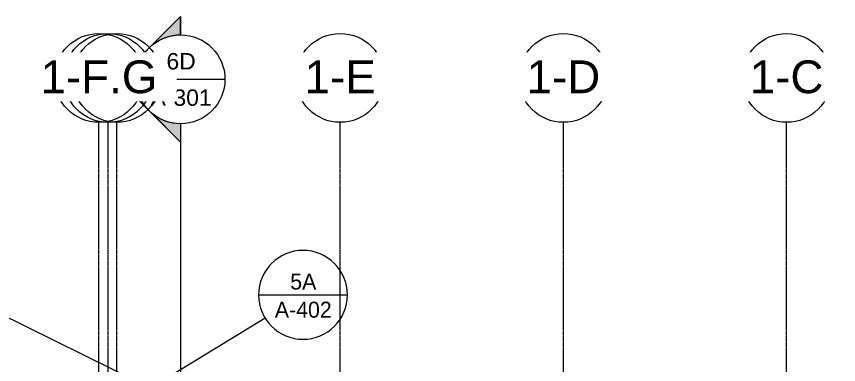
# Model space of a CAD drawing. Header units: inches. Extents: x 21408 to 98131, y -290 to 853.
# Drawn here: x 31417 to 32306, y 477 to 853 of the extents above; entities that cross this region are included whole.
import ezdxf

# ---------------------------------------------------------------- set-up
doc = ezdxf.new("R2010")
doc.units = ezdxf.units.IN
doc.header["$MEASUREMENT"] = 0
doc.linetypes.add('Grid Line 1_2_', pattern=[0.875, 0.5, -0.125, 0.125, -0.125])
for name, color, linetype, lineweight in [('A-ANNO-IDEN', 131, 'Continuous', 9), ('A-ANNO-SYMB', 150, 'Continuous', 9), ('G-ANNO-SYMB', 111, 'Continuous', 9), ('S-GRID', 1, 'Continuous', 9), ('S-GRID-IDEN', 1, 'Continuous', 9)]:
    doc.layers.add(name, color=color, linetype=linetype, lineweight=lineweight)
doc.styles.add('Arial_1', font='arial.ttf', dxfattribs={"height": 35.407186})
doc.styles.add('Arial_2', font='arial.ttf', dxfattribs={"height": 17.703593})
doc.styles.add('Century Gothic', font='GOTHIC.TTF', dxfattribs={"height": 17.245342})

# ---------------------------------------------------------------- blocks, each defined once
blk = doc.blocks.new('Grid - Grid Head - Circle-14747-Building Section - North_South looking East _ Fitness Center')
at = {"layer": 'S-GRID-IDEN'}
blk.add_circle((21143.8, 786.66), 48, dxfattribs=at)
blk = doc.blocks.new('Section - Section Head - Filled-1526-Building Section - North_South looking East _ Fitness Center')
at = {"layer": 'G-ANNO-SYMB'}
h = blk.add_hatch(color=256, dxfattribs=at)
edge = h.paths.add_edge_path(flags=0)
edge.add_arc((22248.83, 593.16), 48.06, 47.9216, 90)
edge.add_line((22248.83, 641.22), (22248.83, 661.04))
edge.add_line((22248.83, 661.04), (22281.04, 628.83))
h = blk.add_hatch(color=256, dxfattribs=at)
edge = h.paths.add_edge_path(flags=0)
edge.add_line((22282.77, 627.1), (22316.72, 593.16))
edge.add_line((22316.72, 593.16), (22296.83, 593.16))
edge.add_arc((22248.83, 593.16), 48, 360, 405)
h = blk.add_hatch(color=256, dxfattribs=at)
edge = h.paths.add_edge_path(flags=0)
edge.add_arc((22248.83, 593.16), 48, 315, 360)
edge.add_line((22296.83, 593.16), (22316.72, 593.16))
edge.add_line((22316.72, 593.16), (22282.77, 559.22))
h = blk.add_hatch(color=256, dxfattribs=at)
edge = h.paths.add_edge_path(flags=0)
edge.add_line((22281.04, 557.48), (22248.83, 525.27))
edge.add_line((22248.83, 525.27), (22248.83, 545.09))
edge.add_arc((22248.83, 593.16), 48.06, 270, 312.0784)
for p, q in [((22316.72, 593.16), (22248.83, 661.04)), ((22248.83, 641.16), (22248.83, 661.04)), ((22281.04, 628.83), (22248.83, 661.04)), ((22248.83, 661.04), (22248.83, 641.22)), ((22316.72, 593.16), (22282.77, 627.1)), ((22316.72, 593.16), (22248.83, 525.27)), ((22282.77, 559.22), (22316.72, 593.16)), ((22296.83, 593.16), (22316.72, 593.16)), ((22316.72, 593.16), (22296.83, 593.16)), ((22248.83, 525.27), (22281.04, 557.48)), ((22248.83, 545.16), (22248.83, 525.27)), ((22248.83, 545.09), (22248.83, 525.27))]:
    blk.add_line(p, q, dxfattribs=at)
for radius, start, end in [(48, 90, 270), (48.06, 47.9216, 90), (48, 270, 90), (48, 360, 45), (48, 315, 360), (48.06, 270, 312.0784)]:
    blk.add_arc((22248.83, 593.16), radius, start, end, dxfattribs=at)
blk = doc.blocks.new('Section - Callout Head-19020-Building Section - North_South looking East _ Fitness Center')
at = {"layer": 'A-ANNO-SYMB'}
blk.add_line((22472.78, 464.27), (22568.78, 464.27), dxfattribs=at)
for start, end in [(0, 180), (180, 360)]:
    blk.add_arc((22520.78, 464.27), 48, start, end, dxfattribs=at)

msp = doc.modelspace()

# ---------------------------------------------------------------- linework, layer by layer
at = {"layer": 'A-ANNO-IDEN', "color": 153}
msp.add_line((31841.15, 313.87), (31281.07, 590.29), dxfattribs=at)
at = {"layer": 'A-ANNO-SYMB'}
msp.add_line((31586.66, 467.11), (31685.76, 527.35), dxfattribs=at)
at = {"layer": 'G-ANNO-SYMB'}
msp.add_line((31594.41, 737.16), (31594.41, -79.66), dxfattribs=at)
at = {"layer": 'S-GRID', "linetype": 'Grid Line 1_2_'}
for p, q in [((31506.19, -273.16), (31506.19, 738.66)), ((31516.19, -273.16), (31516.19, 738.66)), ((31525.69, -273.16), (31525.69, 738.66)), ((31766.94, -273.16), (31766.94, 738.66)), ((31766.94, -273.16), (31766.94, 738.66)), ((32008.19, -273.16), (32008.19, 738.66)), ((32008.19, -273.16), (32008.19, 738.66)), ((32249.44, -273.16), (32249.44, 738.66)), ((32249.44, -273.16), (32249.44, 738.66))]:
    msp.add_line(p, q, dxfattribs=at)

# ---------------------------------------------------------------- block references
at = {"layer": 'A-ANNO-SYMB'}
msp.add_blockref('Section - Callout Head-19020-Building Section - North_South looking East _ Fitness Center', (9205.99, 88.02), dxfattribs=at)
at = {"layer": 'S-GRID-IDEN'}
for p in [(10381.89, 0), (10623.14, 0), (10864.39, 0), (11105.64, 0)]:
    msp.add_blockref('Grid - Grid Head - Circle-14747-Building Section - North_South looking East _ Fitness Center', p, dxfattribs=at)

# ---------------------------------------------------------------- texts
at = {"layer": 'A-ANNO-SYMB', "char_height": 17.245, "attachment_point": 2, "line_spacing_factor": 0.984117, "style": 'Century Gothic'}
for s, insert, width in [('5A', (31727.05, 575.27), 36.936), ('A-402', (31727.05, 544.89), 77.76)]:
    msp.add_mtext(s, dxfattribs=dict(at, insert=insert, width=width))

# ---------------------------------------------------------------- next in the draw order: texts
at = {"layer": 'S-GRID-IDEN', "char_height": 35.407, "width": 85.104, "attachment_point": 2, "line_spacing_factor": 0.938532, "style": 'Arial_1', "bg_fill": 3, "box_fill_scale": 1.25, "bg_fill_color": 0, "bg_fill_transparency": 0}
for s, insert in [('3-8', (31525.69, 805.53)), ('3-7', (31766.94, 805.53)), ('3-6', (32008.19, 805.53)), ('3-5', (32249.44, 805.53))]:
    msp.add_mtext(s, dxfattribs=dict(at, insert=insert))

# ---------------------------------------------------------------- next in the draw order: linework, layer by layer
at = {"layer": 'G-ANNO-SYMB'}
msp.add_line((31546.41, 785.16), (31642.41, 785.16), dxfattribs=at)

# ---------------------------------------------------------------- next in the draw order: block references
at = {"layer": 'G-ANNO-SYMB', "extrusion": (0, 0, -1)}
msp.add_blockref('Section - Section Head - Filled-1526-Building Section - North_South looking East _ Fitness Center', (-53843.25, 192), dxfattribs=at)
at = {"layer": 'S-GRID-IDEN'}
for p in [(10372.39, 0), (10623.14, 0), (10864.39, 0), (11105.64, 0)]:
    msp.add_blockref('Grid - Grid Head - Circle-14747-Building Section - North_South looking East _ Fitness Center', p, dxfattribs=at)

# ---------------------------------------------------------------- next in the draw order: texts
at = {"layer": 'G-ANNO-SYMB', "char_height": 17.704, "attachment_point": 2, "line_spacing_factor": 0.938532, "style": 'Arial_2'}
for s, insert, width in [('6D', (31595.03, 813.5), 37.584), ('A-301', (31595.03, 774.22), 78.624)]:
    msp.add_mtext(s, dxfattribs=dict(at, insert=insert, width=width))

# ---------------------------------------------------------------- next in the draw order: texts
at = {"layer": 'S-GRID-IDEN', "char_height": 35.407, "attachment_point": 2, "line_spacing_factor": 0.938532, "style": 'Arial_1', "bg_fill": 3, "box_fill_scale": 1.25, "bg_fill_color": 0, "bg_fill_transparency": 0}
for s, insert, width in [('1-F', (31516.19, 805.53), 88.128), ('1-E', (31766.94, 805.53), 91.584), ('1-D', (32008.19, 805.53), 94.608), ('1-C', (32249.44, 805.53), 94.608)]:
    msp.add_mtext(s, dxfattribs=dict(at, insert=insert, width=width))

# ---------------------------------------------------------------- next in the draw order: block references
at = {"layer": 'S-GRID-IDEN'}
msp.add_blockref('Grid - Grid Head - Circle-14747-Building Section - North_South looking East _ Fitness Center', (10362.39, 0), dxfattribs=at)

# ---------------------------------------------------------------- next in the draw order: texts
at = {"layer": 'S-GRID-IDEN', "insert": (31506.19, 805.53), "char_height": 35.407, "width": 150.336, "attachment_point": 2, "line_spacing_factor": 0.938532, "style": 'Arial_1', "bg_fill": 3, "box_fill_scale": 1.25, "bg_fill_color": 0, "bg_fill_transparency": 0}
msp.add_mtext('1-F.G', dxfattribs=at)

doc.saveas('drawing.dxf')
